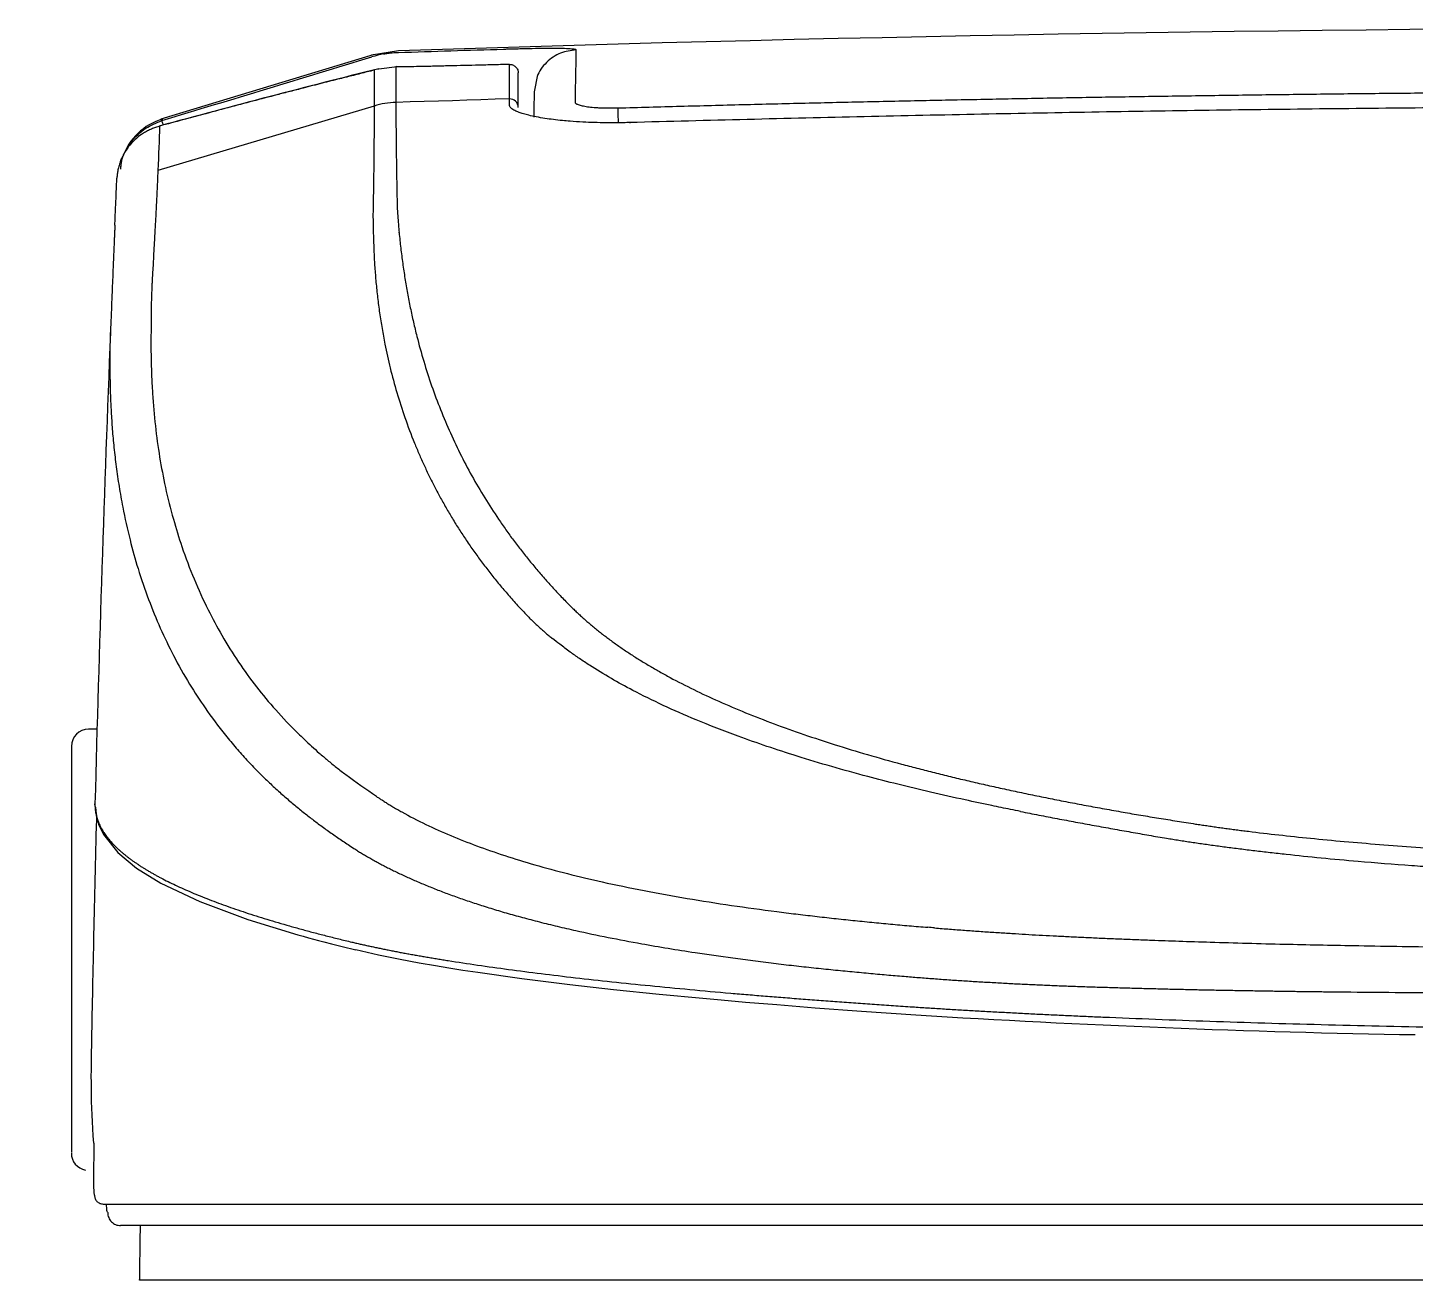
# Model space of a CAD drawing. Extents: x -7692 to 9871, y -72 to 2456.
# Drawn here: x -2546.1 to -2385, y 657.4 to 802.7 of the extents above; entities that cross this region are included whole.
import ezdxf

# ---------------------------------------------------------------- set-up
doc = ezdxf.new("R2010")
doc.units = 0
doc.header["$LTSCALE"] = 20
doc.header["$MEASUREMENT"] = 0
doc.layers.get('0').update_dxf_attribs({"linetype": 'CONTINUOUS'})

msp = doc.modelspace()

# ---------------------------------------------------------------- linework, layer by layer
for p, q in [((-2506.05, 799.59), (-2530.7, 792.11)), ((-2503.09, 800.05), (-2506.22, 799.53)), ((-2503.24, 798.18), (-2505.38, 797.93)), ((-2490.22, 794.47), (-2490.22, 798.47)), ((-2490.22, 793.75), (-2490.22, 794.47)), ((-2505.93, 793.64), (-2531.04, 786.15)), ((-2535.34, 786.89), (-2535.39, 786.3)), ((-2538.11, 721.32), (-2539.08, 721.32)), ((-2538.48, 673.29), (-2538.51, 669.03)), ((-2537.39, 666.22), (-2142.49, 666.22)), ((-2146.23, 657.38), (-2533.15, 657.38))]:
    msp.add_line(p, q)
at = {"flags": 128}
for points in [[(-2490.22, 794.47), (-2491.87, 794.42), (-2493.52, 794.37), (-2495.16, 794.32), (-2496.81, 794.26), (-2498.46, 794.21), (-2500.1, 794.16), (-2501.75, 794.11), (-2503.4, 794.06)], [(-2538.27, 712.26), (-2538.25, 711.86), (-2538.21, 711.53), (-2538.17, 711.28), (-2538.14, 711.09), (-2538.09, 710.9), (-2538.04, 710.7), (-2537.98, 710.51), (-2537.92, 710.31), (-2537.35, 709.1), (-2535.69, 707), (-2533.52, 705.2), (-2530.7, 703.46), (-2526.16, 701.31), (-2520.58, 699.24), (-2514.79, 697.47), (-2514.17, 697.3), (-2513.56, 697.13), (-2512.96, 696.97), (-2512.4, 696.82), (-2511.78, 696.66), (-2510.87, 696.43), (-2509.63, 696.12), (-2508.06, 695.73)], [(-2508.06, 695.74), (-2505.41, 695.14), (-2502.92, 694.63), (-2500.7, 694.22), (-2498.82, 693.89), (-2497.24, 693.63), (-2495.61, 693.37), (-2493.89, 693.11), (-2488.77, 692.39), (-2483.2, 691.7), (-2478.13, 691.12), (-2472.84, 690.58), (-2467.77, 690.1), (-2465.64, 689.9), (-2462.79, 689.66), (-2459.17, 689.36), (-2454.71, 689), (-2449.35, 688.61), (-2443.02, 688.17)]]:
    msp.add_lwpolyline(points, dxfattribs=at)
for centre, radius, start, end in [((-2339.69, -4197.28), 5000, 88.127, 91.87299), ((-2219.77, -347.07), 1180.12, 104.00611, 105.28593), ((-2490.19, 793.47), 0.995, 0.3067, 92.0032), ((-3289.39, 768.66), 812.16, 1.6249, 1.74679), ((-2528.48, 785.37), 7.05, 106.6458, 160.5559), ((1460.31, 608.72), 4000, 177.72717, 178.51092), ((-2539.08, 719.32), 2, 90, 180), ((-2363.91, 1952.46), 1266.76, 266.41937, 269.04387), ((-2539.08, 672.12), 2, 180, 259.3093)]:
    msp.add_arc(centre, radius, start, end)
for points, degree in [([(-2530.57, 791.95), (-2522.44, 794.41), (-2514.32, 796.88), (-2506.2, 799.35)], 3), ([(-2504.82, 799.68), (-2505.28, 799.59), (-2505.75, 799.48), (-2506.2, 799.35)], 3), ([(-2487.14, 796.29), (-2487.35, 795.26)], 1), ([(-2482.59, 794.69), (-2482.59, 794.5), (-2482.59, 794.3), (-2482.6, 794.09)], 3), ([(-2503.4, 794.06), (-2504.25, 794.03), (-2505.11, 793.89), (-2505.93, 793.64)], 3), ([(-2487.38, 793.46), (-2487.4, 792.34)], 1), ([(-2530.83, 791.31), (-2530.89, 789.7), (-2530.96, 788), (-2531.04, 786.15)], 3), ([(-2530.74, 791.33), (-2530.83, 791.31)], 1), ([(-2530.57, 791.95), (-2530.56, 792.08)], 1), ([(-2506.01, 778.46), (-2506.01, 778.44), (-2506.01, 778.41), (-2506.01, 778.38)], 3), ([(-2503.03, 778.94), (-2503.03, 778.97), (-2503.03, 778.99), (-2503.03, 779.02)], 3), ([(-2536.55, 766.79), (-2536.54, 767.35)], 1), ([(-2536.52, 768.03), (-2536.53, 767.81), (-2536.53, 767.58), (-2536.54, 767.35)], 3), ([(-2536.59, 761.9), (-2536.55, 766.79)], 1), ([(-2505.64, 713.5), (-2506.88, 714.32), (-2508.06, 715.16), (-2509.2, 716.03)], 3), ([(-2508.95, 707.93), (-2508.73, 707.79), (-2508.51, 707.64), (-2508.28, 707.49)], 3), ([(-2440.85, 698.26), (-2441.11, 698.29), (-2441.38, 698.31), (-2441.64, 698.33)], 3), ([(-2444.15, 692.63), (-2443.89, 692.6), (-2443.62, 692.58), (-2443.35, 692.56)], 3), ([(-2533.15, 657.38), (-2533.06, 663.72)], 1)]:
    msp.add_open_spline(points, degree=degree)
for points, knots in [([(-2504.82, 799.68), (-2504.74, 799.69), (-2504.58, 799.72), (-2504.32, 799.76), (-2504, 799.8), (-2503.6, 799.84), (-2503.29, 799.85), (-2503.11, 799.86)], [0, 0, 0, 0, 0.13603, 0.289535, 0.460517, 0.686773, 1, 1, 1, 1]), ([(-2503.11, 799.86), (-2501.08, 799.92), (-2497.01, 800.06), (-2492.94, 800.18), (-2490.9, 800.24)], [0, 0, 0, 0, 0.4999822, 1, 1, 1, 1]), ([(-2490.9, 800.24), (-2490.84, 800.25), (-2490.72, 800.25), (-2490.46, 800.26), (-2490.02, 800.27), (-2489.39, 800.29), (-2488.64, 800.31), (-2487.67, 800.33), (-2486.48, 800.35), (-2485.17, 800.36), (-2484.02, 800.35), (-2483.27, 800.32), (-2482.85, 800.28), (-2482.66, 800.25), (-2482.57, 800.23), (-2482.52, 800.21), (-2482.5, 800.19), (-2482.49, 800.17), (-2482.49, 800.16)], [0, 0, 0, 0, 0.01482, 0.031116, 0.062235, 0.124343, 0.188094, 0.247808, 0.370591, 0.493636, 0.617718, 0.743408, 0.807069, 0.871157, 0.90198, 0.93556, 0.967393, 1, 1, 1, 1]), ([(-2482.49, 800.16), (-2483.1, 800.08), (-2484.37, 799.91), (-2485.97, 798.77), (-2486.96, 797.46), (-2487.1, 796.55), (-2487.14, 796.29)], [0, 0, 0, 0, 0.278334, 0.578964, 0.880457, 1, 1, 1, 1]), ([(-2482.49, 800.16), (-2482.49, 800.15), (-2482.49, 800.14), (-2482.49, 800.12), (-2482.5, 800.11), (-2482.49, 800.09), (-2482.49, 800.06), (-2482.5, 800.02), (-2482.5, 799.94), (-2482.5, 799.82), (-2482.5, 799.62), (-2482.51, 799.36), (-2482.51, 799.05), (-2482.52, 798.71), (-2482.52, 798.46), (-2482.52, 798.33)], [0, 0, 0, 0, 0.017675, 0.035361, 0.046065, 0.05779, 0.073766, 0.116659, 0.159551, 0.247518, 0.369643, 0.527518, 0.685202, 0.842696, 1, 1, 1, 1]), ([(-2505.93, 797.79), (-2506.2, 797.73), (-2506.72, 797.6), (-2507.51, 797.4), (-2508.31, 797.2), (-2509.11, 797), (-2510.33, 796.7), (-2512.01, 796.28), (-2513.93, 795.78), (-2515.67, 795.33), (-2517.62, 794.83), (-2520.99, 793.94), (-2524.64, 792.97), (-2528.25, 792), (-2529.92, 791.55), (-2530.83, 791.31)], [0, 0, 0, 0, 0.0326561, 0.0654124, 0.0982718, 0.1312374, 0.1643122, 0.247881, 0.336098, 0.3974038, 0.4586866, 0.5704283, 0.8018078, 0.8931439, 1, 1, 1, 1]), ([(-2505.93, 797.79), (-2505.93, 797.14), (-2505.93, 796.47), (-2505.93, 795.08), (-2505.93, 794.37), (-2505.93, 793.64)], [0, 0, 0, 0, 0.5, 0.5, 1, 1, 1, 1]), ([(-2505.37, 797.9), (-2505.42, 797.92), (-2505.47, 797.95), (-2505.53, 797.93), (-2505.54, 797.92)], [0, 0, 0, 0, 0.845848, 1, 1, 1, 1]), ([(-2503.39, 798.17), (-2503.39, 797.99), (-2503.39, 797.34), (-2503.39, 796.33), (-2503.4, 795.13), (-2503.4, 794.41), (-2503.4, 794.06)], [0, 0, 0, 0, 0.135521, 0.499997, 0.749998, 1, 1, 1, 1]), ([(-2490.22, 798.47), (-2490.9, 798.45), (-2492.21, 798.42), (-2494.68, 798.35), (-2497.05, 798.3), (-2499.33, 798.24), (-2500.86, 798.21), (-2502.2, 798.19), (-2502.99, 798.17), (-2503.39, 798.17)], [0, 0, 0, 0, 0.153789, 0.298245, 0.561143, 0.693015, 0.818474, 0.909304, 1, 1, 1, 1]), ([(-2503.25, 798.15), (-2503.26, 798.17), (-2503.29, 798.26), (-2503.35, 798.21), (-2503.39, 798.17)], [0, 0, 0, 0, 0.2456, 1, 1, 1, 1]), ([(-2490.22, 798.47), (-2490.1, 798.47), (-2489.97, 798.46), (-2489.72, 798.36), (-2489.6, 798.29), (-2489.39, 798.09), (-2489.31, 797.97), (-2489.21, 797.73), (-2489.19, 797.6), (-2489.19, 797.48)], [0, 0, 0, 0, 0.25, 0.25, 0.5, 0.5, 0.75, 0.75, 1, 1, 1, 1]), ([(-2489.19, 793.48), (-2489.19, 794.21), (-2489.19, 794.83), (-2489.19, 796.23), (-2489.19, 796.82), (-2489.19, 797.48)], [0, 0, 0, 0, 0.5, 0.5, 1, 1, 1, 1]), ([(-2482.52, 798.33), (-2482.53, 798.14), (-2482.53, 797.75), (-2482.54, 797.16), (-2482.56, 796.55), (-2482.57, 795.94), (-2482.58, 795.32), (-2482.58, 794.9), (-2482.59, 794.69)], [0, 0, 0, 0, 0.166624, 0.333264, 0.499922, 0.666598, 0.83329, 1, 1, 1, 1]), ([(-2487.35, 795.26), (-2487.35, 795.25), (-2487.35, 795.24), (-2487.35, 795.21), (-2487.35, 795.15), (-2487.35, 795.05), (-2487.36, 794.91), (-2487.36, 794.72), (-2487.36, 794.48), (-2487.37, 794.17), (-2487.37, 793.84), (-2487.38, 793.59), (-2487.38, 793.46)], [0, 0, 0, 0, 0.0173, 0.035361, 0.073766, 0.159552, 0.264599, 0.369645, 0.527234, 0.684822, 0.842411, 1, 1, 1, 1]), ([(-2477.61, 793.42), (-2475.19, 793.49), (-2470.37, 793.62), (-2463.13, 793.81), (-2455.88, 793.99), (-2448.64, 794.15), (-2441.39, 794.31), (-2434.14, 794.45), (-2426.89, 794.59), (-2419.64, 794.71), (-2412.38, 794.82), (-2405.12, 794.92), (-2397.86, 795.02), (-2390.6, 795.1), (-2383.33, 795.17), (-2376.06, 795.23), (-2368.79, 795.27), (-2361.52, 795.31), (-2354.24, 795.34), (-2346.97, 795.36), (-2337.51, 795.36), (-2325.87, 795.35), (-2312.05, 795.29), (-2298.23, 795.19), (-2284.43, 795.05), (-2270.63, 794.88), (-2256.85, 794.67), (-2243.07, 794.41), (-2229.29, 794.12), (-2215.53, 793.8), (-2206.36, 793.55), (-2201.77, 793.42)], [0, 0, 0, 0, 0.026247, 0.052502, 0.078764, 0.105034, 0.131312, 0.157597, 0.18389, 0.210191, 0.236499, 0.262814, 0.289138, 0.315469, 0.341808, 0.368154, 0.394508, 0.420869, 0.447239, 0.473616, 0.5, 0.550122, 0.600218, 0.650286, 0.700326, 0.75034, 0.800326, 0.850285, 0.900217, 0.950122, 1, 1, 1, 1]), ([(-2505.93, 793.64), (-2505.93, 793.02), (-2505.92, 792.33), (-2505.93, 790.8), (-2505.94, 789.97), (-2505.96, 788.15), (-2505.96, 787.17), (-2505.99, 785.06), (-2506.01, 783.93), (-2506.03, 782.74)], [0, 0, 0, 0, 0.25, 0.25, 0.5, 0.5, 0.75, 0.75, 1, 1, 1, 1]), ([(-2503.4, 794.06), (-2503.4, 793.98), (-2503.4, 793.83), (-2503.4, 793.58), (-2503.4, 793.28), (-2503.4, 792.86), (-2503.39, 792.33), (-2503.39, 791.39), (-2503.38, 790.24), (-2503.37, 788.93), (-2503.35, 787.61), (-2503.33, 786.32), (-2503.31, 784.98), (-2503.29, 784.03), (-2503.28, 783.45), (-2503.28, 783.2)], [0, 0, 0, 0, 0.0281252, 0.0608762, 0.0982532, 0.1402561, 0.2137856, 0.2808412, 0.4469589, 0.5628767, 0.6408228, 0.7891403, 0.8775372, 0.9478238, 1, 1, 1, 1]), ([(-2476.22, 791.72), (-2476.34, 791.71), (-2476.58, 791.71), (-2476.95, 791.7), (-2477.31, 791.69), (-2477.68, 791.69), (-2478.09, 791.69), (-2478.53, 791.69), (-2479.32, 791.69), (-2480.38, 791.72), (-2481.77, 791.77), (-2483.01, 791.85), (-2484.51, 791.99), (-2486.25, 792.2), (-2487.69, 792.48), (-2488.6, 792.72), (-2489.05, 792.87), (-2489.37, 793), (-2489.62, 793.11), (-2489.84, 793.24), (-2490.01, 793.37), (-2490.11, 793.47), (-2490.17, 793.57), (-2490.21, 793.66), (-2490.22, 793.72), (-2490.22, 793.75)], [0, 0, 0, 0, 0.016572, 0.033096, 0.049585, 0.066049, 0.0825, 0.105303, 0.127476, 0.190748, 0.254101, 0.328158, 0.376572, 0.49559, 0.632275, 0.686847, 0.742248, 0.774905, 0.807663, 0.849225, 0.890266, 0.917534, 0.94488, 0.972352, 1, 1, 1, 1]), ([(-2482.6, 794.09), (-2482.6, 794.08), (-2482.6, 794.06), (-2482.59, 794.03), (-2482.57, 794), (-2482.54, 793.97), (-2482.49, 793.93), (-2482.4, 793.87), (-2482.23, 793.8), (-2482.03, 793.74), (-2481.69, 793.65), (-2481.18, 793.56), (-2480.54, 793.49), (-2479.98, 793.45), (-2479.53, 793.43), (-2479.07, 793.42), (-2478.64, 793.41), (-2478.26, 793.41), (-2477.94, 793.41), (-2477.72, 793.42), (-2477.61, 793.42)], [0, 0, 0, 0, 0.025305, 0.050543, 0.07575, 0.100963, 0.126219, 0.189242, 0.252174, 0.315043, 0.377781, 0.502813, 0.627408, 0.68963, 0.751786, 0.813834, 0.875917, 0.917131, 0.958429, 1, 1, 1, 1]), ([(-2203.16, 791.72), (-2205.55, 791.78), (-2210.32, 791.91), (-2217.47, 792.1), (-2224.63, 792.27), (-2231.8, 792.43), (-2238.96, 792.58), (-2246.13, 792.73), (-2253.31, 792.86), (-2260.49, 792.98), (-2267.67, 793.09), (-2274.86, 793.19), (-2282.05, 793.28), (-2289.24, 793.36), (-2296.44, 793.43), (-2303.64, 793.48), (-2310.84, 793.53), (-2318.05, 793.57), (-2325.26, 793.6), (-2332.47, 793.61), (-2341.85, 793.62), (-2353.4, 793.6), (-2367.1, 793.55), (-2380.78, 793.45), (-2394.45, 793.32), (-2408.11, 793.15), (-2421.76, 792.94), (-2435.39, 792.69), (-2449.01, 792.4), (-2462.62, 792.08), (-2471.69, 791.84), (-2476.22, 791.72)], [0, 0, 0, 0, 0.0262, 0.052412, 0.078638, 0.104876, 0.131127, 0.157392, 0.183669, 0.209959, 0.236261, 0.262577, 0.288906, 0.315247, 0.341602, 0.367969, 0.394349, 0.420742, 0.447148, 0.473567, 0.499999, 0.550207, 0.600369, 0.650485, 0.700554, 0.750577, 0.800554, 0.850485, 0.900369, 0.950208, 1, 1, 1, 1]), ([(-2530.83, 791.31), (-2530.9, 791.29), (-2531.06, 791.24), (-2531.3, 791.16), (-2531.54, 791.07), (-2531.78, 790.97), (-2532.02, 790.86), (-2532.25, 790.74), (-2532.49, 790.62), (-2532.92, 790.36), (-2533.56, 789.88), (-2534.16, 789.29), (-2534.6, 788.71), (-2534.91, 788.25), (-2535.17, 787.75), (-2535.39, 787.25), (-2535.55, 786.76), (-2535.68, 786.23), (-2535.76, 785.74), (-2535.78, 785.41), (-2535.79, 785.26)], [0, 0, 0, 0, 0.028179, 0.056848, 0.086002, 0.115633, 0.145733, 0.176291, 0.207297, 0.238736, 0.353622, 0.489337, 0.541151, 0.617963, 0.691785, 0.746851, 0.817431, 0.883133, 0.943966, 1, 1, 1, 1]), ([(-2535.34, 786.57), (-2535.29, 786.88), (-2535.14, 787.94), (-2534.18, 789.56), (-2532.58, 791.14), (-2531.21, 791.69), (-2530.57, 791.95)], [0, 0, 0, 0, 0.124144, 0.422553, 0.725864, 1, 1, 1, 1]), ([(-2530.39, 791.44), (-2530.43, 791.54), (-2530.53, 791.86), (-2530.55, 791.91), (-2530.57, 791.95)], [0, 0, 0, 0, 0.343381, 1, 1, 1, 1]), ([(-2476.22, 791.72), (-2476.22, 791.73), (-2476.22, 791.74), (-2476.22, 791.72), (-2476.22, 791.68), (-2476.22, 791.66)], [0, 0, 0, 0, 0.428734, 0.840524, 1, 1, 1, 1]), ([(-2536.03, 779.81), (-2536.02, 780), (-2536, 780.39), (-2535.98, 780.96), (-2535.96, 781.53), (-2535.93, 782.09), (-2535.9, 782.76), (-2535.87, 783.53), (-2535.83, 784.41), (-2535.81, 784.97), (-2535.79, 785.26)], [0, 0, 0, 0, 0.099941, 0.199868, 0.29978, 0.399679, 0.499565, 0.664716, 0.831527, 1, 1, 1, 1]), ([(-2531.04, 786.15), (-2531.04, 786.06), (-2531.05, 785.89), (-2531.06, 785.62), (-2531.07, 785.34), (-2531.08, 785.06), (-2531.09, 784.76), (-2531.11, 784.45), (-2531.12, 784.13), (-2531.14, 783.8), (-2531.15, 783.46), (-2531.17, 783.12), (-2531.19, 782.76), (-2531.21, 782.39), (-2531.23, 782.01), (-2531.25, 781.62), (-2531.27, 781.16), (-2531.3, 780.63), (-2531.33, 780.01), (-2531.37, 779.33), (-2531.41, 778.61), (-2531.45, 777.83), (-2531.5, 776.99), (-2531.55, 776.09), (-2531.6, 775.13), (-2531.64, 774.44), (-2531.66, 774.09)], [0, 0, 0, 0, 0.033573, 0.067095, 0.100574, 0.134018, 0.167433, 0.200829, 0.234213, 0.267593, 0.300977, 0.334372, 0.367786, 0.401228, 0.434705, 0.468225, 0.501796, 0.549156, 0.598394, 0.64955, 0.702674, 0.757819, 0.815048, 0.874433, 0.936053, 1, 1, 1, 1]), ([(-2503.28, 783.2), (-2503.27, 783.01), (-2503.26, 782.68), (-2503.25, 782.01), (-2503.21, 781.18), (-2503.14, 780.29), (-2503.08, 779.57), (-2503.05, 779.2), (-2503.03, 779.02)], [0, 0, 0, 0, 0.145153, 0.25011, 0.499928, 0.749787, 0.874837, 1, 1, 1, 1]), ([(-2506.03, 782.74), (-2506.04, 782.6), (-2506.04, 782.31), (-2506.05, 781.84), (-2506.06, 781.29), (-2506.06, 780.65), (-2506.05, 779.94), (-2506.03, 779.19), (-2506.02, 778.7), (-2506.01, 778.46)], [0, 0, 0, 0, 0.101172, 0.216858, 0.347075, 0.491793, 0.673172, 0.842594, 1, 1, 1, 1]), ([(-2536.03, 779.81), (-2536.03, 779.72), (-2536.04, 779.55), (-2536.05, 779.29), (-2536.06, 779.02), (-2536.08, 778.73), (-2536.09, 778.44), (-2536.1, 778.14), (-2536.11, 777.83), (-2536.13, 777.51), (-2536.14, 777.17), (-2536.16, 776.83), (-2536.17, 776.48), (-2536.19, 776.12), (-2536.2, 775.75), (-2536.22, 775.37), (-2536.25, 774.62), (-2536.3, 773.46), (-2536.35, 772.16), (-2536.4, 770.98), (-2536.43, 770.08), (-2536.47, 769.13), (-2536.5, 768.49), (-2536.51, 768.15), (-2536.52, 768.03)], [0, 0, 0, 0, 0.033456, 0.066912, 0.100367, 0.133822, 0.167277, 0.200732, 0.234187, 0.267642, 0.301098, 0.334554, 0.36801, 0.401467, 0.434925, 0.468382, 0.501839, 0.627058, 0.75227, 0.792437, 0.876386, 0.936526, 0.977731, 1, 1, 1, 1]), ([(-2506.01, 778.38), (-2506, 778.1), (-2505.98, 777.52), (-2505.95, 776.66), (-2505.91, 775.79), (-2505.85, 774.92), (-2505.79, 774.05), (-2505.71, 773.17), (-2505.63, 772.29), (-2505.53, 771.4), (-2505.42, 770.51), (-2505.29, 769.62), (-2505.16, 768.72), (-2505.01, 767.82), (-2504.85, 766.92), (-2504.56, 765.38), (-2504.07, 763.19), (-2503.3, 760.34), (-2502.37, 757.44), (-2501.47, 755.07), (-2500.71, 753.24), (-2500.13, 751.96), (-2499.53, 750.68), (-2498.88, 749.4), (-2498.21, 748.13), (-2497.49, 746.86), (-2496.74, 745.6), (-2495.95, 744.34), (-2495.12, 743.08), (-2494.25, 741.83), (-2493.33, 740.59), (-2492.38, 739.35), (-2491.39, 738.12), (-2490.35, 736.9), (-2489.27, 735.68), (-2488.51, 734.88), (-2488.13, 734.48)], [0, 0, 0, 0, 0.016629, 0.033429, 0.0504, 0.067542, 0.084855, 0.102339, 0.119993, 0.137819, 0.155816, 0.173983, 0.192321, 0.21083, 0.22951, 0.24836, 0.306945, 0.368167, 0.432026, 0.498524, 0.527891, 0.557522, 0.587417, 0.617574, 0.647996, 0.678681, 0.70963, 0.740843, 0.772319, 0.804058, 0.83606, 0.868324, 0.90085, 0.933639, 0.966689, 1, 1, 1, 1]), ([(-2503.03, 778.94), (-2503, 778.64), (-2502.94, 778.04), (-2502.84, 777.15), (-2502.73, 776.26), (-2502.61, 775.38), (-2502.49, 774.5), (-2502.35, 773.64), (-2502.21, 772.77), (-2502.06, 771.92), (-2501.9, 771.07), (-2501.73, 770.22), (-2501.55, 769.38), (-2501.36, 768.55), (-2501.17, 767.73), (-2500.55, 765.23), (-2499.33, 761.15), (-2497.14, 755.64), (-2494.49, 750.38), (-2492.13, 746.59), (-2490.41, 744.15), (-2489.52, 742.94), (-2488.6, 741.75), (-2487.64, 740.57), (-2486.66, 739.4), (-2485.65, 738.25), (-2484.61, 737.12), (-2483.89, 736.37), (-2483.53, 736)], [0, 0, 0, 0, 0.017984, 0.035932, 0.053846, 0.071726, 0.089572, 0.107383, 0.12516, 0.142904, 0.160614, 0.178291, 0.195934, 0.213544, 0.231121, 0.248665, 0.37403, 0.498851, 0.624672, 0.749606, 0.780954, 0.812286, 0.843603, 0.874906, 0.906196, 0.937474, 0.968742, 1, 1, 1, 1]), ([(-2531.7, 773.4), (-2531.71, 773.22), (-2531.73, 772.87), (-2531.75, 772.33), (-2531.77, 771.78), (-2531.79, 771.22), (-2531.8, 770.7), (-2531.81, 770.04), (-2531.82, 769.31), (-2531.83, 768.49), (-2531.83, 768.01), (-2531.83, 767.8)], [0, 0, 0, 0, 0.0999141, 0.2012135, 0.3035452, 0.4065543, 0.5098841, 0.5827924, 0.7571417, 0.8945919, 1, 1, 1, 1]), ([(-2531.66, 774.09), (-2531.67, 773.98), (-2531.68, 773.75), (-2531.69, 773.52), (-2531.7, 773.4)], [0, 0, 0, 0, 0.491306, 1, 1, 1, 1]), ([(-2531.83, 767.8), (-2531.83, 767.49), (-2531.84, 766.88), (-2531.84, 765.97), (-2531.84, 765.09), (-2531.82, 764.23), (-2531.8, 763.4), (-2531.78, 762.58), (-2531.74, 761.8), (-2531.7, 761.03), (-2531.6, 759.25), (-2531.36, 756.51), (-2530.86, 752.88), (-2530.17, 749.27), (-2529.3, 745.81), (-2528.2, 742.26), (-2526.87, 738.74), (-2525.31, 735.32), (-2523.59, 732.11), (-2521.73, 729.12), (-2519.64, 726.23), (-2517.35, 723.49), (-2515.44, 721.48), (-2514.01, 720.11), (-2513.18, 719.33), (-2512.29, 718.54), (-2511.32, 717.72), (-2510.3, 716.87), (-2509.57, 716.32), (-2509.2, 716.03)], [0, 0, 0, 0, 0.0138734, 0.0274604, 0.0407621, 0.0537798, 0.0665145, 0.0789673, 0.0911392, 0.1030313, 0.1146445, 0.1743901, 0.2332494, 0.2926039, 0.3566416, 0.4143727, 0.4843971, 0.5538583, 0.6141013, 0.6800954, 0.7433561, 0.8059629, 0.8717218, 0.8905761, 0.9104379, 0.9313089, 0.9531911, 0.9760871, 1, 1, 1, 1]), ([(-2536.59, 761.9), (-2536.59, 761.6), (-2536.58, 761), (-2536.55, 760.07), (-2536.51, 759.12), (-2536.46, 758.15), (-2536.4, 757.14), (-2536.33, 756.12), (-2536.24, 755.07), (-2536.13, 753.99), (-2536.01, 752.89), (-2535.87, 751.77), (-2535.72, 750.63), (-2535.54, 749.47), (-2535.34, 748.29), (-2534.95, 746.2), (-2534.33, 743.39), (-2533.33, 739.81), (-2532.16, 736.4), (-2530.79, 733.04), (-2529.21, 729.77), (-2527.47, 726.68), (-2525.46, 723.59), (-2523.63, 721.14), (-2521.96, 719.15), (-2520.72, 717.76), (-2519.48, 716.46), (-2518.26, 715.26), (-2517.06, 714.15), (-2515.88, 713.11), (-2514.74, 712.16), (-2513.64, 711.28), (-2512.91, 710.73), (-2512.56, 710.46)], [0, 0, 0, 0, 0.013424, 0.027348, 0.041772, 0.056697, 0.072123, 0.088049, 0.104475, 0.121401, 0.138828, 0.156755, 0.175183, 0.19411, 0.213538, 0.233466, 0.298234, 0.356863, 0.422389, 0.484648, 0.546773, 0.614348, 0.673042, 0.743504, 0.777991, 0.810981, 0.842475, 0.872471, 0.900971, 0.927974, 0.953479, 0.977488, 1, 1, 1, 1]), ([(-2483.53, 736), (-2483.4, 735.87), (-2483.15, 735.62), (-2482.76, 735.24), (-2482.36, 734.86), (-2481.96, 734.49), (-2481.54, 734.11), (-2481.12, 733.74), (-2480.83, 733.5), (-2480.68, 733.38)], [0, 0, 0, 0, 0.143112, 0.286132, 0.429065, 0.571913, 0.714683, 0.857377, 1, 1, 1, 1]), ([(-2488.13, 734.48), (-2488.02, 734.36), (-2487.8, 734.14), (-2487.45, 733.8), (-2487.1, 733.47), (-2486.73, 733.13), (-2486.37, 732.81), (-2485.99, 732.48), (-2485.61, 732.16), (-2485.35, 731.95), (-2485.22, 731.84)], [0, 0, 0, 0, 0.125977, 0.251672, 0.377086, 0.502221, 0.627078, 0.75166, 0.875967, 1, 1, 1, 1]), ([(-2480.68, 733.38), (-2480.53, 733.25), (-2480.23, 733), (-2479.76, 732.62), (-2479.28, 732.25), (-2478.79, 731.88), (-2478.3, 731.52), (-2477.79, 731.15), (-2477.27, 730.79), (-2476.75, 730.43), (-2476.21, 730.08), (-2475.66, 729.72), (-2475.11, 729.37), (-2474.54, 729.02), (-2473.96, 728.68), (-2473.38, 728.34), (-2472.78, 728), (-2472.18, 727.66), (-2470.89, 726.96), (-2468.85, 725.91), (-2465.93, 724.55), (-2462.82, 723.23), (-2459.53, 721.95), (-2456.07, 720.71), (-2452.45, 719.52), (-2448.67, 718.37), (-2445.47, 717.48), (-2442.92, 716.8), (-2441.1, 716.34), (-2439.25, 715.88), (-2437.36, 715.43), (-2435.44, 714.98), (-2433.49, 714.55), (-2431.5, 714.12), (-2429.49, 713.69), (-2428.11, 713.42), (-2427.43, 713.28)], [0, 0, 0, 0, 0.014895, 0.029773, 0.044636, 0.059482, 0.074314, 0.089131, 0.103933, 0.118723, 0.133499, 0.148262, 0.163014, 0.177754, 0.192484, 0.207202, 0.221911, 0.236611, 0.251302, 0.313958, 0.376708, 0.439593, 0.502654, 0.565523, 0.628122, 0.690491, 0.752673, 0.780074, 0.807487, 0.834914, 0.862361, 0.88983, 0.917324, 0.944849, 0.972406, 1, 1, 1, 1]), ([(-2430.88, 711.77), (-2431.26, 711.85), (-2432.38, 712.08), (-2434.54, 712.52), (-2437.66, 713.18), (-2441.32, 714.01), (-2445.08, 714.91), (-2450.37, 716.27), (-2456.7, 718.09), (-2463.26, 720.31), (-2469.73, 722.83), (-2474.57, 725.08), (-2478.49, 727.24), (-2480.52, 728.47), (-2482.08, 729.51), (-2483.23, 730.32), (-2484.26, 731.1), (-2484.94, 731.62), (-2485.22, 731.84)], [0, 0, 0, 0, 0.015274, 0.044171, 0.086697, 0.142856, 0.197979, 0.249999, 0.380946, 0.499998, 0.593327, 0.749994, 0.809552, 0.874998, 0.906624, 0.937498, 0.973766, 1, 1, 1, 1]), ([(-2541.08, 719.3), (-2541.08, 719.16), (-2541.08, 718.88), (-2541.08, 717.38), (-2541.08, 715.02), (-2541.08, 711.79), (-2541.08, 708.53), (-2541.08, 705.69), (-2541.08, 702.8), (-2541.08, 699.12), (-2541.08, 694.71), (-2541.08, 690.32), (-2541.08, 685.98), (-2541.08, 681.85), (-2541.08, 678.21), (-2541.08, 675.79), (-2541.08, 674.28), (-2541.08, 673.12), (-2541.08, 672.25), (-2541.08, 672.21), (-2541.08, 672.19)], [0, 0, 0, 0, 0.059052, 0.121641, 0.186832, 0.253406, 0.319981, 0.352615, 0.385256, 0.447845, 0.506897, 0.565948, 0.628537, 0.693728, 0.760303, 0.826877, 0.859511, 0.892152, 0.954741, 1, 1, 1, 1]), ([(-2538.34, 712.67), (-2538.34, 712.59), (-2538.34, 712.44), (-2538.33, 712.21), (-2538.31, 711.98), (-2538.28, 711.75), (-2538.24, 711.53), (-2538.19, 711.3), (-2538.13, 711.08), (-2538.06, 710.86), (-2537.98, 710.63), (-2537.89, 710.41), (-2537.79, 710.19), (-2537.69, 709.97), (-2537.57, 709.75), (-2537.44, 709.53), (-2537.3, 709.32), (-2537.15, 709.1), (-2537, 708.89), (-2536.83, 708.67), (-2536.65, 708.46), (-2536.47, 708.24), (-2536.27, 708.03), (-2536.07, 707.82), (-2535.86, 707.61), (-2535.63, 707.4), (-2535.4, 707.19), (-2535.16, 706.98), (-2534.91, 706.78), (-2534.66, 706.57), (-2534.39, 706.37), (-2534.11, 706.16), (-2533.83, 705.96), (-2533.53, 705.76), (-2533.23, 705.55), (-2532.92, 705.35), (-2532.6, 705.15), (-2532.28, 704.96), (-2531.94, 704.76), (-2531.59, 704.56), (-2531.24, 704.36), (-2530.74, 704.09), (-2530.07, 703.74), (-2529.2, 703.32), (-2528.3, 702.9), (-2527.35, 702.48), (-2526.37, 702.07), (-2525.35, 701.66), (-2524.28, 701.25), (-2523.18, 700.85), (-2522.04, 700.45), (-2520.85, 700.05), (-2519.64, 699.65), (-2518.38, 699.26), (-2517.08, 698.88), (-2515.75, 698.49), (-2514.38, 698.11), (-2512.97, 697.73), (-2511.53, 697.36), (-2510.05, 696.99), (-2509.03, 696.74), (-2508.53, 696.62)], [0, 0, 0, 0, 0.0129911, 0.0259606, 0.0389085, 0.0518349, 0.0647398, 0.0776231, 0.0904848, 0.103325, 0.1161436, 0.1289406, 0.1417161, 0.1544701, 0.1672024, 0.1799133, 0.1926025, 0.2052702, 0.2179163, 0.2305409, 0.2431439, 0.2557254, 0.2682852, 0.2808236, 0.2933403, 0.3058355, 0.3183091, 0.3307612, 0.3431916, 0.3556006, 0.3679879, 0.3803537, 0.3926979, 0.4050206, 0.4173217, 0.4296012, 0.4418591, 0.4540955, 0.4663103, 0.4785035, 0.4906752, 0.5028253, 0.529434, 0.5559936, 0.5825041, 0.6089656, 0.635378, 0.6617414, 0.6880557, 0.7143209, 0.740537, 0.7667041, 0.7928221, 0.8188911, 0.844911, 0.8708818, 0.8968036, 0.9226763, 0.9484999, 0.9742745, 1, 1, 1, 1]), ([(-2538.26, 712.26), (-2538.29, 712.33), (-2538.33, 712.46), (-2538.34, 712.59), (-2538.34, 712.67)], [0, 0, 0, 0, 0.481068, 1, 1, 1, 1]), ([(-2505.64, 713.5), (-2505.53, 713.43), (-2505.3, 713.29), (-2505.08, 713.14), (-2504.96, 713.07)], [0, 0, 0, 0, 0.499994, 1, 1, 1, 1]), ([(-2504.96, 713.07), (-2504.82, 712.98), (-2504.54, 712.8), (-2504.11, 712.53), (-2503.66, 712.26), (-2503.19, 711.99), (-2501.99, 711.31), (-2500, 710.28), (-2497.1, 708.98), (-2493.02, 707.37), (-2487.35, 705.52), (-2480.71, 703.84), (-2474.67, 702.59), (-2469.66, 701.68), (-2464.51, 700.87), (-2460.25, 700.29), (-2456.98, 699.88), (-2454.77, 699.62), (-2452.56, 699.37), (-2450.36, 699.14), (-2448.17, 698.92), (-2445.98, 698.71), (-2443.82, 698.51), (-2442.36, 698.39), (-2441.64, 698.33)], [0, 0, 0, 0, 0.01144, 0.023136, 0.035087, 0.047293, 0.059754, 0.126886, 0.191105, 0.252501, 0.37783, 0.506279, 0.579686, 0.651397, 0.721418, 0.78976, 0.817745, 0.845233, 0.872232, 0.898744, 0.924774, 0.950325, 0.975399, 1, 1, 1, 1]), ([(-2427.43, 713.28), (-2427.09, 713.21), (-2426.4, 713.07), (-2425.36, 712.87), (-2424.32, 712.67), (-2423.26, 712.47), (-2422.2, 712.28), (-2421.14, 712.08), (-2420.06, 711.89), (-2418.65, 711.64), (-2416.91, 711.34), (-2414.82, 711), (-2412.71, 710.66), (-2411.28, 710.43), (-2410.57, 710.32)], [0, 0, 0, 0, 0.064567, 0.129099, 0.193598, 0.258065, 0.322505, 0.386919, 0.45131, 0.51568, 0.637602, 0.758951, 0.879744, 1, 1, 1, 1]), ([(-2538.48, 673.29), (-2538.84, 677.88), (-2538.72, 685.08), (-2538.46, 697.46), (-2538.27, 706.14), (-2538.13, 710.99), (-2538.13, 711.06)], [0, 0, 0, 0, 0.3312788, 0.6629222, 0.9949143, 1, 1, 1, 1]), ([(-2512.56, 710.46), (-2512.36, 710.31), (-2511.97, 710.02), (-2511.37, 709.59), (-2510.77, 709.17), (-2510.17, 708.75), (-2509.57, 708.34), (-2509.16, 708.07), (-2508.95, 707.93)], [0, 0, 0, 0, 0.169159, 0.337321, 0.504485, 0.670654, 0.835825, 1, 1, 1, 1]), ([(-2430.88, 711.77), (-2430.52, 711.71), (-2429.82, 711.57), (-2428.75, 711.36), (-2427.69, 711.15), (-2426.62, 710.95), (-2425.55, 710.75), (-2424.48, 710.55), (-2423.41, 710.35), (-2421.98, 710.09), (-2420.2, 709.77), (-2418.07, 709.39), (-2415.99, 709.02), (-2414.59, 708.78), (-2413.91, 708.66)], [0, 0, 0, 0, 0.065504, 0.130699, 0.195586, 0.260165, 0.324437, 0.388402, 0.452062, 0.515417, 0.641397, 0.764151, 0.883685, 1, 1, 1, 1]), ([(-2410.57, 710.32), (-2410.35, 710.29), (-2409.91, 710.22), (-2409.25, 710.13), (-2408.58, 710.03), (-2407.9, 709.93), (-2407.22, 709.84), (-2406.53, 709.74), (-2405.83, 709.65), (-2405.13, 709.56), (-2403.51, 709.36), (-2400.91, 709.05), (-2397.2, 708.66), (-2393.3, 708.29), (-2389.21, 707.95), (-2385, 707.64), (-2379.34, 707.28), (-2372.07, 706.9), (-2365.46, 706.65), (-2361.13, 706.53), (-2358.75, 706.46), (-2355.91, 706.4), (-2352.68, 706.34), (-2349.5, 706.29), (-2346.31, 706.26), (-2343.05, 706.24), (-2338.6, 706.23), (-2334.22, 706.24), (-2329.94, 706.29), (-2326.84, 706.33), (-2323.73, 706.39), (-2320.97, 706.45), (-2318.56, 706.52), (-2314.14, 706.65), (-2307.47, 706.89), (-2300.18, 707.27), (-2294.46, 707.64), (-2290.2, 707.95), (-2286.06, 708.29), (-2282.13, 708.66), (-2278.39, 709.06), (-2275.6, 709.39), (-2273.62, 709.64), (-2272.39, 709.81), (-2271.17, 709.98), (-2269.98, 710.15), (-2269.2, 710.27), (-2268.81, 710.32)], [0, 0, 0, 0, 0.005997, 0.011993, 0.017987, 0.02398, 0.029973, 0.035967, 0.041962, 0.047958, 0.053956, 0.083103, 0.112207, 0.142421, 0.172699, 0.203082, 0.233443, 0.292137, 0.351019, 0.363631, 0.376293, 0.397198, 0.418225, 0.438064, 0.457781, 0.478738, 0.499949, 0.54199, 0.561532, 0.581239, 0.601123, 0.620891, 0.634334, 0.647782, 0.706749, 0.765541, 0.796298, 0.827102, 0.857739, 0.888335, 0.917535, 0.946803, 0.957444, 0.968081, 0.978717, 0.989356, 1, 1, 1, 1]), ([(-2508.28, 707.49), (-2508.14, 707.4), (-2507.84, 707.21), (-2507.39, 706.93), (-2506.92, 706.66), (-2506.44, 706.38), (-2505.94, 706.09), (-2505.43, 705.81), (-2504.9, 705.53), (-2504.36, 705.25), (-2503.8, 704.97), (-2503.23, 704.69), (-2502.63, 704.41), (-2502.02, 704.13), (-2501.39, 703.85), (-2500.75, 703.57), (-2500.09, 703.29), (-2499.4, 703.01), (-2498.7, 702.73), (-2497.98, 702.45), (-2497.25, 702.17), (-2496.49, 701.9), (-2495.71, 701.62), (-2494.91, 701.35), (-2494.09, 701.08), (-2493.25, 700.81), (-2492.38, 700.54), (-2491.5, 700.27), (-2490.59, 700), (-2489.66, 699.74), (-2488.71, 699.48), (-2487.73, 699.22), (-2486.73, 698.96), (-2485.71, 698.7), (-2484.66, 698.45), (-2483.59, 698.2), (-2480.45, 697.49), (-2475.59, 696.52), (-2469.39, 695.49), (-2465.01, 694.87), (-2461.94, 694.46), (-2459.58, 694.17), (-2457.22, 693.89), (-2454.91, 693.64), (-2452.65, 693.4), (-2450.44, 693.19), (-2448.29, 692.98), (-2446.21, 692.8), (-2444.83, 692.68), (-2444.15, 692.63)], [0, 0, 0, 0, 0.011972, 0.024091, 0.036357, 0.04877, 0.061331, 0.074038, 0.086893, 0.099894, 0.113043, 0.126339, 0.139781, 0.153371, 0.167109, 0.180993, 0.195024, 0.209202, 0.223528, 0.238001, 0.25262, 0.267387, 0.282301, 0.297362, 0.31257, 0.327924, 0.343426, 0.359075, 0.374871, 0.390814, 0.406903, 0.42314, 0.439523, 0.456054, 0.472731, 0.489556, 0.506527, 0.618756, 0.703402, 0.760464, 0.789942, 0.819779, 0.848594, 0.876385, 0.903153, 0.928899, 0.953622, 0.977322, 1, 1, 1, 1]), ([(-2413.91, 708.66), (-2413.67, 708.63), (-2413.2, 708.55), (-2412.48, 708.44), (-2411.75, 708.33), (-2411.01, 708.21), (-2410.25, 708.1), (-2409.47, 707.99), (-2408.69, 707.88), (-2407.89, 707.77), (-2407.07, 707.66), (-2406.25, 707.55), (-2405.4, 707.45), (-2404.55, 707.34), (-2403.68, 707.23), (-2402.79, 707.13), (-2401.89, 707.02), (-2400.98, 706.92), (-2399.03, 706.71), (-2395.97, 706.39), (-2391.13, 705.95), (-2386.7, 705.6), (-2382.18, 705.27), (-2378.26, 705.03), (-2373.77, 704.78), (-2369.15, 704.56), (-2365.05, 704.39), (-2361.64, 704.28), (-2359, 704.2), (-2356.29, 704.13), (-2353.15, 704.06), (-2349.94, 704.01), (-2345.4, 703.95), (-2339.71, 703.92), (-2334.02, 703.95), (-2329.51, 704.01), (-2325.4, 704.07), (-2321.54, 704.17), (-2317.91, 704.27), (-2314.52, 704.39), (-2310.44, 704.55), (-2305.8, 704.77), (-2301.3, 705.01), (-2297.37, 705.26), (-2292.79, 705.59), (-2288.28, 705.95), (-2283.37, 706.4), (-2280, 706.74), (-2277.52, 707.02), (-2275.84, 707.22), (-2274.21, 707.42), (-2272.63, 707.62), (-2271.1, 707.82), (-2269.62, 708.03), (-2268.19, 708.24), (-2266.81, 708.45), (-2265.92, 708.59), (-2265.47, 708.66)], [0, 0, 0, 0, 0.006185, 0.01242, 0.018704, 0.025038, 0.031421, 0.037853, 0.044336, 0.050867, 0.057448, 0.064079, 0.07076, 0.07749, 0.08427, 0.0911, 0.097979, 0.104908, 0.111887, 0.141926, 0.172296, 0.215016, 0.233002, 0.263082, 0.292059, 0.319622, 0.350756, 0.368495, 0.382668, 0.399406, 0.418042, 0.439645, 0.457676, 0.499951, 0.542106, 0.559951, 0.58143, 0.616441, 0.630374, 0.648048, 0.679192, 0.706502, 0.735821, 0.765986, 0.783817, 0.827509, 0.858693, 0.888657, 0.901777, 0.914709, 0.927455, 0.940012, 0.952383, 0.964567, 0.976565, 0.988376, 1, 1, 1, 1]), ([(-2440.85, 698.26), (-2440.56, 698.24), (-2439.98, 698.19), (-2439.11, 698.12), (-2438.24, 698.06), (-2437.38, 697.99), (-2436.52, 697.93), (-2435.67, 697.87), (-2434.82, 697.81), (-2433.97, 697.75), (-2433.13, 697.7), (-2432.29, 697.65), (-2431.22, 697.58), (-2429.91, 697.5), (-2428.32, 697.41), (-2426.68, 697.33), (-2425.01, 697.24), (-2423.29, 697.16), (-2422.12, 697.11), (-2421.53, 697.08)], [0, 0, 0, 0, 0.0486696, 0.0967577, 0.1442705, 0.191214, 0.237594, 0.283416, 0.3286853, 0.373407, 0.4175861, 0.4612274, 0.5043354, 0.5838152, 0.6645007, 0.7464237, 0.8296204, 0.914131, 1, 1, 1, 1]), ([(-2508.53, 696.62), (-2508.36, 696.58), (-2508.04, 696.51), (-2507.55, 696.39), (-2507.05, 696.28), (-2506.54, 696.17), (-2506.02, 696.06), (-2505.5, 695.95), (-2504.96, 695.84), (-2504.42, 695.73), (-2503.87, 695.62), (-2503.31, 695.51), (-2502.75, 695.4), (-2502.17, 695.3), (-2501.59, 695.19), (-2501, 695.09), (-2500.41, 694.98), (-2499.8, 694.88), (-2499.19, 694.77), (-2498.58, 694.67), (-2497.95, 694.57), (-2496.44, 694.33), (-2493.96, 693.95), (-2490.36, 693.45), (-2486.57, 692.96), (-2482.57, 692.48), (-2478.36, 692.01), (-2473.93, 691.56), (-2469.32, 691.12), (-2465.48, 690.77), (-2462.52, 690.52), (-2460.5, 690.35), (-2458.45, 690.19), (-2456.38, 690.03), (-2454.28, 689.87), (-2452.16, 689.71), (-2450.01, 689.55), (-2447.83, 689.4), (-2445.63, 689.25), (-2444.15, 689.15), (-2443.41, 689.1)], [0, 0, 0, 0, 0.012828, 0.025626, 0.038392, 0.051127, 0.063832, 0.076505, 0.089147, 0.101759, 0.114339, 0.126889, 0.139407, 0.151895, 0.164351, 0.176777, 0.189171, 0.201534, 0.213867, 0.226168, 0.238439, 0.250678, 0.314057, 0.376887, 0.439167, 0.500898, 0.563926, 0.626563, 0.688811, 0.750669, 0.775798, 0.800883, 0.825925, 0.850923, 0.875878, 0.90079, 0.925657, 0.950482, 0.975263, 1, 1, 1, 1]), ([(-2421.53, 697.08), (-2421.21, 697.07), (-2420.57, 697.04), (-2419.6, 697), (-2418.62, 696.96), (-2417.64, 696.92), (-2416.65, 696.88), (-2414.95, 696.82), (-2412.36, 696.73), (-2407.27, 696.56), (-2400.56, 696.38), (-2391.64, 696.2), (-2381.73, 696.04), (-2371.82, 695.93), (-2363.38, 695.86), (-2356.4, 695.83), (-2349.48, 695.8), (-2341.9, 695.79), (-2334.24, 695.79), (-2326.85, 695.81), (-2319.53, 695.84), (-2309.98, 695.91), (-2301.27, 696), (-2293.58, 696.11), (-2287.62, 696.2), (-2280.08, 696.35), (-2273.07, 696.54), (-2267.69, 696.7), (-2264.77, 696.8), (-2262.49, 696.89), (-2260.93, 696.95), (-2259.38, 697.01), (-2258.36, 697.06), (-2257.85, 697.08)], [0, 0, 0, 0, 0.006789, 0.013578, 0.020369, 0.027162, 0.033958, 0.040758, 0.062014, 0.086346, 0.142132, 0.192064, 0.253649, 0.322746, 0.36805, 0.401158, 0.443638, 0.487235, 0.531263, 0.575004, 0.614094, 0.657721, 0.741073, 0.767946, 0.796731, 0.850029, 0.908741, 0.931758, 0.956915, 0.967698, 0.978471, 0.989237, 1, 1, 1, 1]), ([(-2443.35, 692.56), (-2443.06, 692.54), (-2442.49, 692.49), (-2441.61, 692.42), (-2440.74, 692.36), (-2439.86, 692.29), (-2438.99, 692.23), (-2438.11, 692.17), (-2437.24, 692.12), (-2436.36, 692.06), (-2435.49, 692.01), (-2434.62, 691.96), (-2433.74, 691.91), (-2432.87, 691.86), (-2432, 691.81), (-2431.14, 691.77), (-2430.27, 691.73), (-2429.4, 691.69), (-2428.54, 691.65), (-2427.68, 691.61), (-2426.82, 691.58), (-2425.97, 691.54), (-2425.12, 691.51), (-2424.27, 691.48), (-2423.7, 691.46), (-2423.42, 691.45)], [0, 0, 0, 0, 0.047392, 0.094429, 0.141112, 0.18744, 0.233412, 0.279028, 0.324289, 0.369193, 0.413741, 0.457933, 0.501768, 0.545248, 0.58837, 0.631137, 0.673547, 0.7156, 0.757298, 0.798639, 0.839624, 0.880253, 0.920525, 0.960441, 1, 1, 1, 1]), ([(-2423.42, 691.45), (-2423.1, 691.44), (-2422.46, 691.42), (-2421.5, 691.39), (-2420.55, 691.36), (-2419.6, 691.33), (-2418.65, 691.3), (-2417.71, 691.28), (-2416.78, 691.25), (-2415.85, 691.23), (-2414.92, 691.21), (-2414, 691.18), (-2413.09, 691.16), (-2412.18, 691.14), (-2411.28, 691.12), (-2410.38, 691.1), (-2409.5, 691.08), (-2408.61, 691.06), (-2407.74, 691.05), (-2406.87, 691.03), (-2406.01, 691.02), (-2405.15, 691), (-2404.31, 690.99), (-2403.47, 690.97), (-2402.63, 690.96), (-2401.81, 690.95), (-2400.99, 690.93), (-2400.18, 690.92), (-2399.38, 690.91), (-2398.59, 690.9), (-2397.81, 690.89), (-2397.03, 690.88), (-2396.26, 690.87), (-2395.5, 690.86), (-2394.75, 690.85), (-2394.01, 690.84), (-2391.57, 690.82), (-2387.48, 690.78), (-2381.79, 690.73), (-2376.33, 690.7), (-2367.83, 690.66), (-2356.42, 690.63), (-2342.7, 690.61), (-2329.77, 690.62), (-2319.19, 690.64), (-2310.17, 690.66), (-2302.86, 690.7), (-2295.41, 690.75), (-2289.94, 690.79), (-2286.43, 690.83), (-2284.87, 690.85), (-2283.27, 690.87), (-2281.65, 690.89), (-2279.99, 690.91), (-2278.29, 690.93), (-2276.57, 690.96), (-2274.82, 690.99), (-2273.04, 691.02), (-2271.23, 691.06), (-2269.39, 691.09), (-2267.54, 691.13), (-2265.65, 691.18), (-2263.75, 691.22), (-2261.82, 691.27), (-2259.88, 691.33), (-2257.92, 691.39), (-2256.62, 691.43), (-2255.96, 691.45)], [0, 0, 0, 0, 0.006587, 0.01311, 0.019569, 0.025964, 0.032295, 0.038563, 0.044766, 0.050905, 0.05698, 0.062992, 0.06894, 0.074824, 0.080644, 0.086401, 0.092094, 0.097723, 0.103288, 0.10879, 0.114228, 0.119603, 0.124913, 0.13016, 0.135343, 0.140463, 0.145519, 0.150511, 0.15544, 0.160305, 0.165106, 0.169844, 0.174518, 0.179128, 0.183675, 0.188159, 0.192578, 0.227905, 0.26145, 0.293214, 0.3232, 0.408303, 0.487256, 0.55392, 0.625318, 0.665956, 0.707984, 0.751402, 0.796211, 0.805372, 0.814787, 0.824456, 0.834379, 0.844556, 0.854987, 0.865672, 0.876611, 0.887805, 0.899253, 0.910955, 0.922911, 0.935122, 0.947587, 0.960307, 0.973283, 0.986514, 1, 1, 1, 1]), ([(-2443.41, 689.1), (-2443.12, 689.08), (-2442.55, 689.04), (-2441.68, 688.99), (-2440.81, 688.93), (-2439.94, 688.88), (-2439.05, 688.82), (-2438.17, 688.77), (-2437.27, 688.72), (-2436.37, 688.67), (-2435.47, 688.62), (-2434.56, 688.56), (-2433.64, 688.51), (-2432.72, 688.47), (-2431.8, 688.42), (-2430.87, 688.37), (-2429.93, 688.32), (-2428.99, 688.27), (-2428.05, 688.23), (-2427.1, 688.18), (-2426.14, 688.14), (-2425.18, 688.09), (-2424.22, 688.05), (-2423.25, 688), (-2422.28, 687.96), (-2419.63, 687.85), (-2415.23, 687.67), (-2408.95, 687.44), (-2402.54, 687.23), (-2393.77, 686.99), (-2382.45, 686.73), (-2368.43, 686.51), (-2354.14, 686.38), (-2339.69, 686.34), (-2325.25, 686.38), (-2310.95, 686.51), (-2296.93, 686.73), (-2285.62, 686.99), (-2276.84, 687.23), (-2270.43, 687.44), (-2264.15, 687.67), (-2259.47, 687.86), (-2256.28, 688), (-2254.49, 688.08), (-2252.72, 688.16), (-2250.97, 688.24), (-2249.23, 688.33), (-2247.51, 688.42), (-2245.8, 688.51), (-2244.12, 688.6), (-2242.45, 688.7), (-2240.8, 688.8), (-2239.17, 688.89), (-2237.56, 689), (-2236.5, 689.06), (-2235.98, 689.1)], [0, 0, 0, 0, 0.005295, 0.010583, 0.015863, 0.021136, 0.026401, 0.031659, 0.036909, 0.042152, 0.047388, 0.052616, 0.057836, 0.06305, 0.068255, 0.073454, 0.078645, 0.083828, 0.089004, 0.094173, 0.099334, 0.104488, 0.109634, 0.114773, 0.119904, 0.125028, 0.15653, 0.187867, 0.219038, 0.250045, 0.312712, 0.375023, 0.437568, 0.500001, 0.562433, 0.624979, 0.687289, 0.749957, 0.780963, 0.812134, 0.843471, 0.874973, 0.884438, 0.893929, 0.903445, 0.912986, 0.922553, 0.932145, 0.941763, 0.951405, 0.961074, 0.970767, 0.980486, 0.99023, 1, 1, 1, 1]), ([(-2538.51, 669.03), (-2538.51, 668.97), (-2538.51, 668.86), (-2538.51, 668.69), (-2538.51, 668.54), (-2538.5, 668.39), (-2538.5, 668.26), (-2538.5, 668.13), (-2538.49, 668.01), (-2538.49, 667.89), (-2538.48, 667.79), (-2538.47, 667.66), (-2538.46, 667.53), (-2538.45, 667.4), (-2538.43, 667.31), (-2538.41, 667.25), (-2538.4, 667.25), (-2538.39, 667.24)], [0, 0, 0, 0, 0.05011, 0.100132, 0.150091, 0.20001, 0.249913, 0.299824, 0.349766, 0.399763, 0.449838, 0.500015, 0.60085, 0.701078, 0.800887, 0.900465, 1, 1, 1, 1]), ([(-2538.39, 667.24), (-2538.39, 667.11), (-2538.37, 666.98), (-2538.27, 666.73), (-2538.2, 666.62), (-2538.01, 666.43), (-2537.9, 666.35), (-2537.65, 666.25), (-2537.52, 666.22), (-2537.39, 666.22)], [0, 0, 0, 0, 0.25, 0.25, 0.5, 0.5, 0.75, 0.75, 1, 1, 1, 1]), ([(-2536.86, 665.22), (-2536.9, 665.27), (-2536.96, 665.33), (-2536.99, 666.04), (-2536.99, 666.22)], [0, 0, 0, 0, 0.747585, 1, 1, 1, 1]), ([(-2144.02, 663.72), (-2144.28, 663.72), (-2144.79, 663.72), (-2145.55, 663.72), (-2146.31, 663.72), (-2147.05, 663.72), (-2183.84, 663.72), (-2184.56, 663.72), (-2185.28, 663.72), (-2510.62, 663.72), (-2511.32, 663.72), (-2512.01, 663.72), (-2512.68, 663.72), (-2513.35, 663.72), (-2514, 663.72), (-2514.65, 663.72), (-2515.29, 663.72), (-2515.92, 663.72), (-2516.53, 663.72), (-2517.86, 663.72), (-2519.8, 663.72), (-2522.22, 663.72), (-2524.45, 663.72), (-2526.47, 663.72), (-2528.3, 663.72), (-2529.92, 663.72), (-2531.34, 663.72), (-2532.33, 663.72), (-2533.01, 663.72), (-2533.44, 663.72), (-2533.84, 663.72), (-2534.19, 663.72), (-2534.51, 663.72), (-2534.78, 663.72), (-2535.02, 663.72), (-2535.22, 663.72), (-2535.31, 663.72), (-2535.36, 663.72)], [0, 0, 0, 0, 0.0138759, 0.02775, 0.0416226, 0.0554937, 0.0693637, 0.0832328, 0.0971012, 0.1109691, 0.1248368, 0.1387045, 0.1525723, 0.1664406, 0.1803096, 0.1941794, 0.2080504, 0.2219227, 0.2357965, 0.2496721, 0.3122633, 0.3748347, 0.4374067, 0.5000003, 0.5625915, 0.6251628, 0.6877349, 0.7503284, 0.7780775, 0.8058204, 0.833559, 0.8612951, 0.8890303, 0.9167667, 0.9445059, 0.9722497, 1, 1, 1, 1]), ([(-2536.86, 665.22), (-2536.86, 665.02), (-2536.82, 664.83), (-2536.67, 664.47), (-2536.56, 664.3), (-2536.28, 664.02), (-2536.12, 663.91), (-2535.76, 663.76), (-2535.56, 663.72), (-2535.36, 663.72)], [0, 0, 0, 0, 0.25, 0.25, 0.5, 0.5, 0.75, 0.75, 1, 1, 1, 1])]:
    msp.add_open_spline(points, degree=3, knots=knots)

doc.saveas('drawing.dxf')
